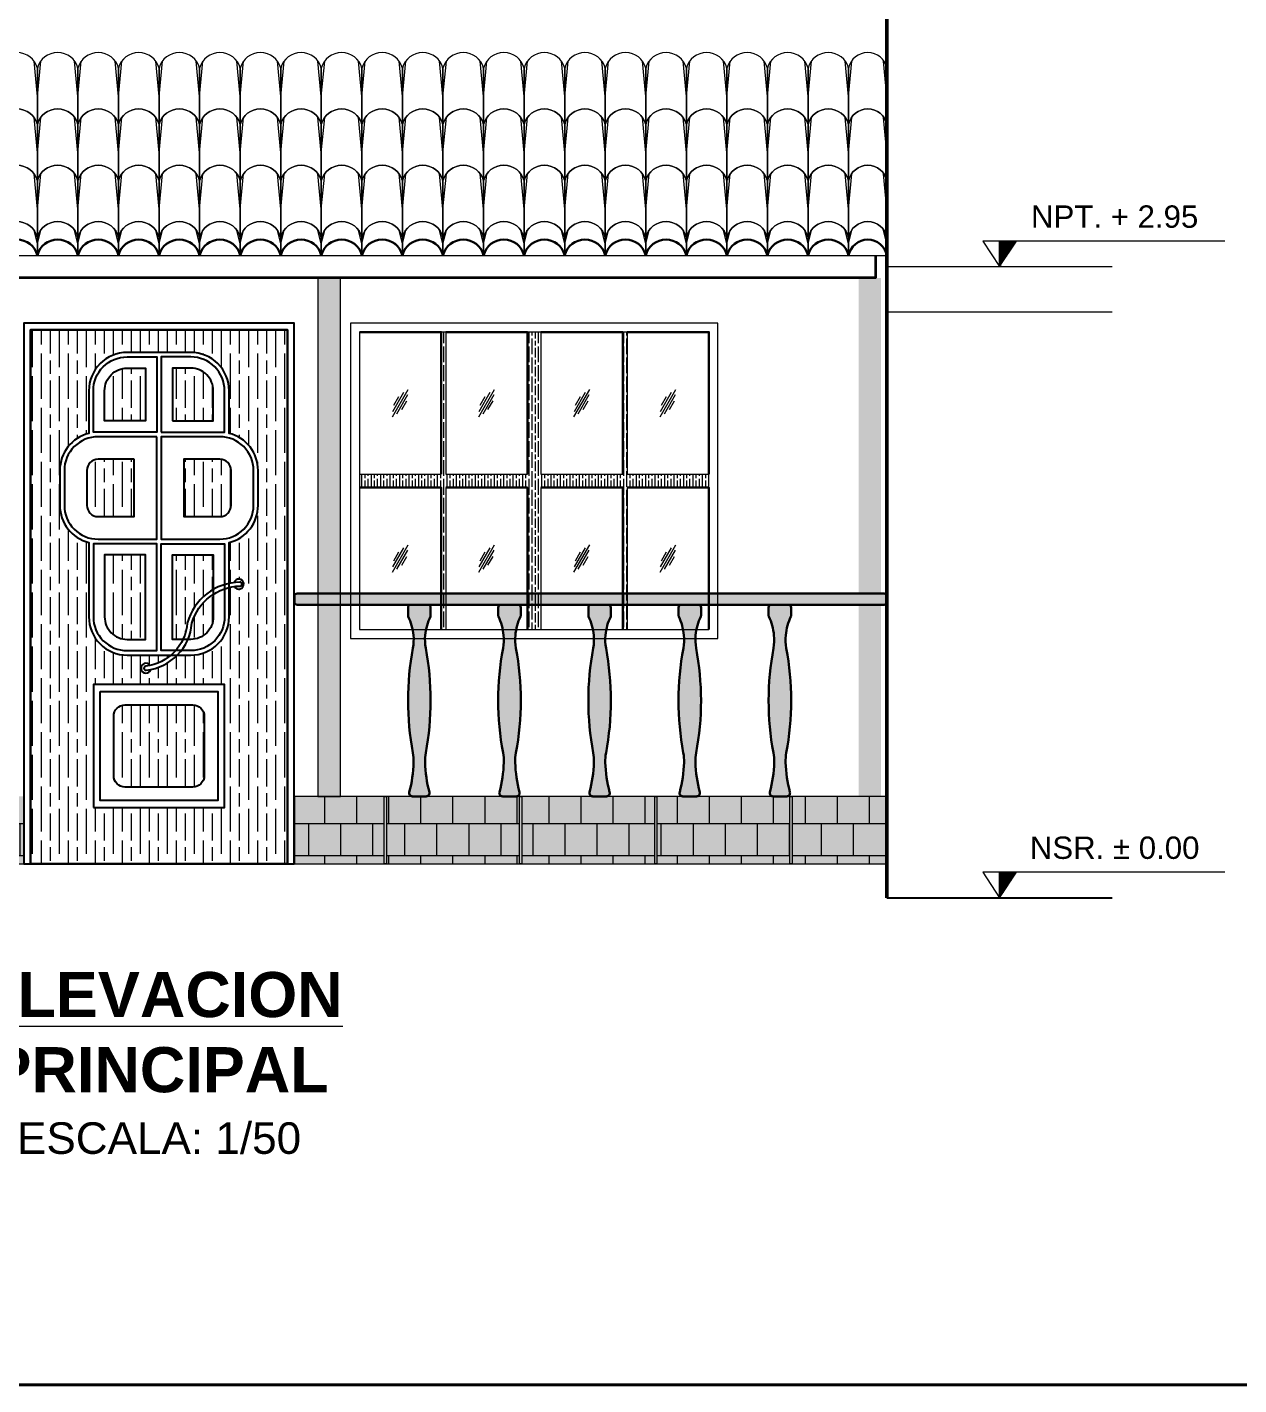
# Model space of a CAD drawing. Extents: x -23.8 to 23.6, y 264.2 to 287.5.
# Drawn here: x 7.98 to 13.35, y 264.17 to 270.2 of the extents above; entities that cross this region are included whole.
import ezdxf
from ezdxf.enums import TextEntityAlignment as Align

# ---------------------------------------------------------------- set-up
doc = ezdxf.new("R2010")
doc.units = 0
doc.header["$LTSCALE"] = 4
doc.linetypes.add('DASHED', pattern=[19.05, 12.7, -6.35])
doc.layers.get('0').update_dxf_attribs({"linetype": 'CONTINUOUS'})
for name, color, linetype, lineweight in [('HOJA', 8, 'CONTINUOUS', 40), ('MADERA', 43, 'CONTINUOUS', 13), ('MURO', 5, 'CONTINUOUS', 50), ('MURO BAJO.', 140, 'CONTINUOUS', 30), ('NIVELES', 31, 'CONTINUOUS', 5), ('OTROS', 253, 'CONTINUOUS', 5), ('SOMBREADO', 21, 'CONTINUOUS', 5), ('TEJA ANDINA', 12, 'CONTINUOUS', 18), ('TEXTOS', 254, 'CONTINUOUS', 0), ('VENTANA', 140, 'CONTINUOUS', 15), ('VEREDAS', 252, 'CONTINUOUS', 25)]:
    doc.layers.add(name, color=color, linetype=linetype, lineweight=lineweight)
doc.layers.add('PUERTAS', color=34, linetype='CONTINUOUS')
doc.layers.add('TEXTO', color=7, linetype='CONTINUOUS')
doc.styles.add('ARIAL 1en25', font='arial.ttf', dxfattribs={"height": 0.0625})
doc.styles.get("Standard").update_dxf_attribs({"font": 'arial.ttf'})
pattern_1 = [(90, (10.08028, 9.10945), (0.12, 0), [0.2, -0.04]), (90, (10.12028, 9.06945), (0.12, 0), [0.12, -0.03, 0.06, -0.03]), (90, (10.16028, 9.00945), (0.12, 0), [0.2, -0.04])]

# ---------------------------------------------------------------- blocks, each defined once
blk = doc.blocks.new('*U30')
at = {"layer": 'SOMBREADO'}
h = blk.add_hatch(color=51, dxfattribs=at)
h.dxf.hatch_style = 1
h.paths.add_polyline_path([(-0.005, 0.15), (0.005, 0.15), (0.005, -0.15), (-0.005, -0.15)])
at = {"layer": 'SOMBREADO', "color": 51}
blk.add_lwpolyline([(-0.005, 0.15), (0.005, 0.15), (0.005, -0.15), (-0.005, -0.15)], close=True, dxfattribs=at)
blk = doc.blocks.new('*U31')
at = {"layer": 'OTROS', "color": 0, "linetype": 'ByBlock', "lineweight": -2, "transparency": 16777216}
for p in [(0, 0), (0.6, 0), (1.2, 0), (1.8, 0)]:
    blk.add_blockref('*U30', p, dxfattribs=at)
blk = doc.blocks.new('NC')
at = {"layer": 'NIVELES', "ltscale": 0.5}
h = blk.add_hatch(dxfattribs=at)
h.set_pattern_fill('ANSI31', color=256, scale=0.001, style=0)
h.set_pattern_definition([(45, (-1491.113117, -560.334688), (-0.00224506403, 0.00224506403), [])])
h.paths.add_polyline_path([(0, 0), (0.0751, 0.1144), (0, 0.1144)])
blk.add_line((1.009, 0.1144), (-0.0751, 0.1144), dxfattribs=at)
at = {"layer": 'NIVELES'}
blk.add_line((0, 0), (0, 0.1144), dxfattribs=at)
at = {"layer": 'NIVELES', "ltscale": 0.5}
blk.add_lwpolyline([(-0.0751, 0.1144), (0, 0), (0.0751, 0.1144)], dxfattribs=at)
blk = doc.blocks.new('*U64')
at = {"xscale": -0.9910590026452635, "yscale": 0.9910590026452635, "zscale": 0.9910590026452635}
blk.add_blockref('NC', (0, 0.001), dxfattribs=at)
at = {"layer": 'TEXTO', "color": 4}
blk.add_attdef('NPT.+0.15', text='', height=0.0991, dxfattribs=at).set_placement((-0.5118, 0.2231), align=Align.MIDDLE_CENTER)

msp = doc.modelspace()

# ---------------------------------------------------------------- hatches: boundary and pattern name
h = msp.add_hatch(color=256)
h.dxf.hatch_style = 1
h.set_gradient(color1=(79, 49, 39), color2=(255, 191, 127), tint=1, name='INVCYLINDER')
h.paths.add_polyline_path([(9.3677, 269.0852), (9.2677, 269.0852), (9.2677, 266.7852), (9.3677, 266.7852)])
h = msp.add_hatch(color=256)
h.dxf.hatch_style = 1
h.set_gradient(color1=(79, 49, 39), color2=(255, 191, 127), tint=1, name='INVCYLINDER')
h.paths.add_polyline_path([(11.7668, 269.0852), (11.6668, 269.0852), (11.6668, 266.7852), (11.7668, 266.7852)])
h = msp.add_hatch(color=256)
h.dxf.hatch_style = 1
h.set_gradient(color1=(79, 49, 39), color2=(255, 191, 127), rotation=90, tint=1, name='CYLINDER')
edge = h.paths.add_edge_path()
edge.add_line((11.7807, 267.6852), (9.1752, 267.6852))
edge.add_arc((9.1752, 267.6732), 0.012, 90, 180)
edge.add_line((9.1632, 267.6732), (9.1632, 267.6472))
edge.add_arc((9.1752, 267.6472), 0.012, 180, 270)
edge.add_line((9.1752, 267.6352), (11.7807, 267.6352))
edge.add_arc((11.7807, 267.6472), 0.012, 270, 360)
edge.add_line((11.7927, 267.6472), (11.7927, 267.6732))
edge.add_arc((11.7807, 267.6732), 0.012, 0, 90)
at = {"layer": 'SOMBREADO'}
h = msp.add_hatch(dxfattribs=at)
h.set_pattern_fill('GOST_WOOD', color=256, scale=0.02)
h.set_pattern_definition(pattern_1)
h.paths.add_polyline_path([(9.1323, 268.8552), (7.9923, 268.8552), (7.9923, 266.4852), (9.1323, 266.4852)])
h.paths.add_polyline_path([(8.8535, 267.2811), (8.8535, 266.7363), (8.271, 266.7363), (8.271, 267.2811)], flags=16)
h.paths.add_polyline_path([(8.8234, 267.251), (8.8234, 266.7664), (8.3011, 266.7664), (8.3011, 267.251)], flags=0)
h.paths.add_polyline_path([(8.7035, 267.4117), (8.6437, 267.4117, -0.150428), (8.5261, 267.3481, -4.611076), (8.5232, 267.3663, 0.124307), (8.6152, 267.4117), (8.421, 267.4117, -0.414214), (8.251, 267.5817), (8.251, 267.9114, -0.344155), (8.1223, 268.0763), (8.1223, 268.2307, -0.344155), (8.251, 268.3957), (8.251, 268.5847, -0.414214), (8.421, 268.7547), (8.7035, 268.7547, -0.414214), (8.8735, 268.5847), (8.8735, 268.3957, -0.344155), (9.0023, 268.2307), (9.0023, 268.0763, -0.344155), (8.8735, 267.9114), (8.8735, 267.73, -0.022654), (8.8954, 267.7336, -4.878408), (8.897, 267.7162, 0.026232), (8.8735, 267.7118), (8.8735, 267.5817, -0.414214)], flags=16)
h.paths.add_polyline_path([(8.7035, 267.4317), (8.5723, 267.4317), (8.5723, 267.9062), (8.8535, 267.9062), (8.8535, 267.5817, -0.414214)], flags=0)
h.paths.add_polyline_path([(8.7631, 267.1407), (8.7631, 266.8767, -0.414214), (8.7131, 266.8267), (8.4114, 266.8267, -0.414214), (8.3614, 266.8767), (8.3614, 267.1407, -0.414214), (8.4114, 267.1907), (8.7131, 267.1907, -0.414214)], flags=0)
h.paths.add_polyline_path([(8.5522, 267.4317), (8.421, 267.4317, -0.414214), (8.271, 267.5817), (8.271, 267.9062), (8.5522, 267.9062)], flags=0)
h.paths.add_polyline_path([(8.8323, 267.9263), (8.5723, 267.9263), (8.5723, 268.3807), (8.8323, 268.3807, -0.414214), (8.9823, 268.2307), (8.9823, 268.0763, -0.414214)], flags=0)
h.paths.add_polyline_path([(8.5522, 267.9263), (8.2923, 267.9263, -0.414214), (8.1423, 268.0763), (8.1423, 268.2307, -0.414214), (8.2923, 268.3807), (8.5522, 268.3807)], flags=0)
h.paths.add_polyline_path([(8.8535, 268.4008), (8.5723, 268.4008), (8.5723, 268.7347), (8.7035, 268.7347, -0.414214), (8.8535, 268.5847)], flags=0)
h.paths.add_polyline_path([(8.5522, 268.4008), (8.271, 268.4008), (8.271, 268.5847, -0.414214), (8.421, 268.7347), (8.5522, 268.7347)], flags=0)
h.paths.add_polyline_path([(8.3614, 266.8767, 0.414214), (8.4114, 266.8267), (8.7131, 266.8267, 0.414214), (8.7631, 266.8767), (8.7631, 267.1407, 0.414214), (8.7131, 267.1907), (8.4114, 267.1907, 0.414214), (8.3614, 267.1407)], flags=0)
h = msp.add_hatch(dxfattribs=at)
h.set_pattern_fill('GOST_WOOD', color=256, scale=0.007)
h.set_pattern_definition([(90, (13.410758, 0.534404), (0.042, 0), [0.07, -0.014]), (90, (13.424758, 0.520404), (0.042, 0), [0.042, -0.0105, 0.021, -0.0105]), (90, (13.438758, 0.499404), (0.042, 0), [0.07, -0.014])])
h.paths.add_polyline_path([(10.2575, 268.2152), (10.2575, 268.8452), (10.1975, 268.8452), (10.1975, 268.2152), (9.8349, 268.2152), (9.8349, 268.8452), (9.8149, 268.8452), (9.8149, 268.2152), (9.4523, 268.2152), (9.4523, 268.1552), (9.8149, 268.1552), (9.8149, 267.5252), (9.8349, 267.5252), (9.8349, 268.1552), (10.1975, 268.1552), (10.1975, 267.5252), (10.2575, 267.5252), (10.2575, 268.1552), (10.6201, 268.1552), (10.6201, 267.5252), (10.6401, 267.5252), (10.6401, 268.1552), (11.0027, 268.1552), (11.0027, 268.2152), (10.6401, 268.2152), (10.6401, 268.8452), (10.6201, 268.8452), (10.6201, 268.2152)])
h = msp.add_hatch(dxfattribs=at)
h.set_pattern_fill('GOST_WOOD', color=256, scale=0.02)
h.set_pattern_definition(pattern_1)
h.paths.add_polyline_path([(8.5022, 268.6847), (8.421, 268.6847, 0.414214), (8.321, 268.5847), (8.321, 268.4508), (8.5022, 268.4508)])
h.paths.add_polyline_path([(8.6223, 268.4508), (8.8035, 268.4508), (8.8035, 268.5847, 0.414214), (8.7035, 268.6847), (8.6223, 268.6847)])
h.paths.add_polyline_path([(8.6723, 268.2807), (8.6723, 268.0263), (8.8323, 268.0263, 0.414214), (8.8823, 268.0763), (8.8823, 268.2307, 0.414214), (8.8323, 268.2807)])
h.paths.add_polyline_path([(8.2923, 268.2807, 0.414214), (8.2423, 268.2307), (8.2423, 268.0763, 0.414214), (8.2923, 268.0263), (8.4522, 268.0263), (8.4522, 268.2807)])
h.paths.add_polyline_path([(8.5022, 267.8562), (8.321, 267.8562), (8.321, 267.5817, 0.414214), (8.421, 267.4817), (8.5022, 267.4817)])
h.paths.add_polyline_path([(8.6223, 267.4817), (8.6687, 267.4817, 0.090153), (8.688, 267.5541, -0.199915), (8.8035, 267.7033), (8.8035, 267.8562), (8.6223, 267.8562)])
h.paths.add_polyline_path([(8.7081, 267.5538, -0.082155), (8.6905, 267.4817), (8.7035, 267.4817, 0.414214), (8.8035, 267.5817), (8.8035, 267.6817, 0.180166)], flags=17)
h = msp.add_hatch(color=256, dxfattribs=at)
h.dxf.hatch_style = 1
h.set_gradient(color1=(79, 49, 39), color2=(255, 191, 127), tint=1, name='INVCYLINDER')
h.paths.add_polyline_path([(9.6892, 266.9785, -0.054139), (9.6925, 266.9355, -0.057343), (9.6731, 266.8041, 0.492863), (9.6876, 266.7852), (9.7479, 266.7852, 0.492863), (9.7623, 266.8041, -0.057343), (9.743, 266.9355, -0.054139), (9.7463, 266.9785, 0.092691), (9.7462, 267.4426, -0.072393), (9.7438, 267.5002, -0.083171), (9.7668, 267.5833, 0.109398), (9.7677, 267.5875), (9.7677, 267.6232, 0.414214), (9.7557, 267.6352), (9.6797, 267.6352, 0.414214), (9.6677, 267.6232), (9.6677, 267.5875, 0.109398), (9.6687, 267.5833, -0.083171), (9.6916, 267.5002, -0.072393), (9.6893, 267.4426, 0.092691)])
h = msp.add_hatch(color=256, dxfattribs=at)
h.dxf.hatch_style = 1
h.set_gradient(color1=(79, 49, 39), color2=(255, 191, 127), tint=1, name='INVCYLINDER')
h.paths.add_polyline_path([(10.0892, 266.9785, -0.054139), (10.0925, 266.9355, -0.057343), (10.0731, 266.8041, 0.492863), (10.0876, 266.7852), (10.1479, 266.7852, 0.492863), (10.1623, 266.8041, -0.057343), (10.143, 266.9355, -0.054139), (10.1463, 266.9785, 0.092691), (10.1462, 267.4426, -0.072393), (10.1438, 267.5002, -0.083171), (10.1668, 267.5833, 0.109398), (10.1677, 267.5875), (10.1677, 267.6232, 0.414214), (10.1557, 267.6352), (10.0797, 267.6352, 0.414214), (10.0677, 267.6232), (10.0677, 267.5875, 0.109398), (10.0687, 267.5833, -0.083171), (10.0916, 267.5002, -0.072393), (10.0893, 267.4426, 0.092691)])
h = msp.add_hatch(color=256, dxfattribs=at)
h.dxf.hatch_style = 1
h.set_gradient(color1=(79, 49, 39), color2=(255, 191, 127), tint=1, name='INVCYLINDER')
h.paths.add_polyline_path([(10.4892, 266.9785, -0.054139), (10.4925, 266.9355, -0.057343), (10.4731, 266.8041, 0.492863), (10.4876, 266.7852), (10.5479, 266.7852, 0.492863), (10.5623, 266.8041, -0.057343), (10.543, 266.9355, -0.054139), (10.5463, 266.9785, 0.092691), (10.5462, 267.4426, -0.072393), (10.5438, 267.5002, -0.083171), (10.5668, 267.5833, 0.109398), (10.5677, 267.5875), (10.5677, 267.6232, 0.414214), (10.5557, 267.6352), (10.4797, 267.6352, 0.414214), (10.4677, 267.6232), (10.4677, 267.5875, 0.109398), (10.4687, 267.5833, -0.083171), (10.4916, 267.5002, -0.072393), (10.4893, 267.4426, 0.092691)])
h = msp.add_hatch(color=256, dxfattribs=at)
h.dxf.hatch_style = 1
h.set_gradient(color1=(79, 49, 39), color2=(255, 191, 127), tint=1, name='INVCYLINDER')
h.paths.add_polyline_path([(10.8892, 266.9785, -0.054139), (10.8925, 266.9355, -0.057343), (10.8731, 266.8041, 0.492863), (10.8876, 266.7852), (10.9479, 266.7852, 0.492863), (10.9623, 266.8041, -0.057343), (10.943, 266.9355, -0.054139), (10.9463, 266.9785, 0.092691), (10.9462, 267.4426, -0.072393), (10.9438, 267.5002, -0.083171), (10.9668, 267.5833, 0.109398), (10.9677, 267.5875), (10.9677, 267.6232, 0.414214), (10.9557, 267.6352), (10.8797, 267.6352, 0.414214), (10.8677, 267.6232), (10.8677, 267.5875, 0.109398), (10.8687, 267.5833, -0.083171), (10.8916, 267.5002, -0.072393), (10.8893, 267.4426, 0.092691)])
h = msp.add_hatch(color=256, dxfattribs=at)
h.dxf.hatch_style = 1
h.set_gradient(color1=(79, 49, 39), color2=(255, 191, 127), tint=1, name='INVCYLINDER')
h.paths.add_polyline_path([(11.2892, 266.9785, -0.054139), (11.2925, 266.9355, -0.057343), (11.2731, 266.8041, 0.492863), (11.2876, 266.7852), (11.3479, 266.7852, 0.492863), (11.3623, 266.8041, -0.057343), (11.343, 266.9355, -0.054139), (11.3463, 266.9785, 0.092691), (11.3462, 267.4426, -0.072393), (11.3438, 267.5002, -0.083171), (11.3668, 267.5833, 0.109398), (11.3677, 267.5875), (11.3677, 267.6232, 0.414214), (11.3557, 267.6352), (11.2797, 267.6352, 0.414214), (11.2677, 267.6232), (11.2677, 267.5875, 0.109398), (11.2687, 267.5833, -0.083171), (11.2916, 267.5002, -0.072393), (11.2893, 267.4426, 0.092691)])
h = msp.add_hatch(dxfattribs=at)
h.set_pattern_fill('GOST_WOOD', color=256, scale=0.02)
h.set_pattern_definition(pattern_1)
edge = h.paths.add_edge_path()
edge.add_line((8.4114, 267.1907), (8.7131, 267.1907))
edge.add_arc((8.7131, 267.1407), 0.05, 0, 90, ccw=False)
edge.add_line((8.7631, 267.1407), (8.7631, 266.8767))
edge.add_arc((8.7131, 266.8767), 0.05, -90, 0, ccw=False)
edge.add_line((8.7131, 266.8267), (8.4114, 266.8267))
edge.add_arc((8.4114, 266.8767), 0.05, 180, 270, ccw=False)
edge.add_line((8.3614, 266.8767), (8.3614, 267.1407))
edge.add_arc((8.4114, 267.1407), 0.05, 90, 180, ccw=False)
h = msp.add_hatch(dxfattribs=at)
h.set_pattern_fill('AR-B88', color=31, scale=0.0007)
h.set_pattern_definition([(0, (10.08028, 0.5344), (0, 0.14224), []), (90, (10.08028, 0.534404), (-0.07112, 0.14224), [0.14224, -0.14224])])
h.paths.add_polyline_path([(5.7327, 266.7852), (5.3327, 266.7852), (5.3327, 266.4852), (5.7327, 266.4852)])
h.paths.add_polyline_path([(6.3327, 266.7852), (5.7427, 266.7852), (5.7427, 266.4852), (6.3327, 266.4852)])
h.paths.add_polyline_path([(6.9327, 266.7852), (6.3427, 266.7852), (6.3427, 266.4852), (6.9327, 266.4852)])
h.paths.add_polyline_path([(7.5327, 266.7852), (6.9427, 266.7852), (6.9427, 266.4852), (7.5327, 266.4852)])
h.paths.add_polyline_path([(7.9623, 266.7852), (7.5427, 266.7852), (7.5427, 266.4852), (7.9623, 266.4852)])
h.paths.add_polyline_path([(9.5623, 266.7852), (9.1623, 266.7852), (9.1623, 266.4852), (9.5623, 266.4852)])
h.paths.add_polyline_path([(10.1623, 266.7852), (9.5723, 266.7852), (9.5723, 266.4852), (10.1623, 266.4852)])
h.paths.add_polyline_path([(10.7623, 266.7852), (10.1723, 266.7852), (10.1723, 266.4852), (10.7623, 266.4852)])
h.paths.add_polyline_path([(11.3623, 266.7852), (10.7723, 266.7852), (10.7723, 266.4852), (11.3623, 266.4852)])
h.paths.add_polyline_path([(11.7927, 266.7852), (11.3723, 266.7852), (11.3723, 266.4852), (11.7927, 266.4852)])
h = msp.add_hatch(dxfattribs=at)
h.set_pattern_fill('DOTS', color=30, scale=0.03, angle=90)
h.set_pattern_definition([(90, (10.08028, 0.534404), (-0.047625, 0.0238125), [0, -0.047625])])
h.paths.add_polyline_path([(7.9623, 266.4852), (5.3327, 266.4852), (5.3327, 266.7852), (7.9623, 266.7852)])
h.paths.add_polyline_path([(9.1623, 266.4852), (11.7927, 266.4852), (11.7927, 266.7852), (9.1623, 266.7852)])

# ---------------------------------------------------------------- linework, layer by layer
at = {"layer": 'HOJA'}
msp.add_lwpolyline([(-23.822, 287.4842), (23.5535, 287.4842), (23.5535, 264.1745), (-23.822, 264.1745)], close=True, dxfattribs=at)
at = {"layer": 'MADERA'}
msp.add_lwpolyline([(5.3327, 269.1852), (11.7927, 269.1852)], dxfattribs=at)
at = {"layer": 'MADERA', "lineweight": 35}
msp.add_lwpolyline([(11.7427, 269.1852), (11.7427, 269.0852), (5.3827, 269.0852), (5.3827, 269.1852)], dxfattribs=at)
at = {"layer": 'MADERA'}
for points in [[(9.3677, 269.0852), (9.2677, 269.0852), (9.2677, 266.7852), (9.3677, 266.7852)], [(11.0027, 268.8452), (9.4523, 268.8452), (9.4523, 267.5252), (11.0027, 267.5252)], [(11.0027, 268.8452), (9.4523, 268.8452), (9.4523, 267.5252), (11.0027, 267.5252)], [(9.8149, 268.8452), (9.4523, 268.8452), (9.4523, 268.2152), (9.8149, 268.2152)], [(10.1975, 268.8452), (9.8349, 268.8452), (9.8349, 268.2152), (10.1975, 268.2152)], [(10.6201, 268.8452), (10.2575, 268.8452), (10.2575, 268.2152), (10.6201, 268.2152)], [(11.0027, 268.8452), (10.6401, 268.8452), (10.6401, 268.2152), (11.0027, 268.2152)], [(9.8149, 268.1552), (9.4523, 268.1552), (9.4523, 267.5252), (9.8149, 267.5252)], [(10.1975, 268.1552), (9.8349, 268.1552), (9.8349, 267.5252), (10.1975, 267.5252)], [(10.6201, 268.1552), (10.2575, 268.1552), (10.2575, 267.5252), (10.6201, 267.5252)], [(11.0027, 268.1552), (10.6401, 268.1552), (10.6401, 267.5252), (11.0027, 267.5252)]]:
    msp.add_lwpolyline(points, close=True, dxfattribs=at)
at = {"layer": 'MADERA', "lineweight": 30}
for points in [[(9.4523, 268.8452), (9.8149, 268.8452), (9.8149, 268.2152)], [(9.8349, 268.8452), (10.1975, 268.8452), (10.1975, 268.2152)], [(10.2575, 268.8452), (10.6201, 268.8452), (10.6201, 268.2152)], [(10.6401, 268.8452), (11.0027, 268.8452), (11.0027, 268.2152)], [(9.4523, 268.1552), (9.8149, 268.1552), (9.8149, 267.5252)], [(9.8349, 268.1552), (10.1975, 268.1552), (10.1975, 267.5252)], [(10.2575, 268.1552), (10.6201, 268.1552), (10.6201, 267.5252)], [(10.6401, 268.1552), (11.0027, 268.1552), (11.0027, 267.5252)]]:
    msp.add_lwpolyline(points, dxfattribs=at)
for points in [[(11.7807, 267.6852), (9.1752, 267.6852, 0.414214), (9.1632, 267.6732), (9.1632, 267.6472, 0.414214), (9.1752, 267.6352), (11.7807, 267.6352, 0.414214), (11.7927, 267.6472), (11.7927, 267.6732, 0.414214)], [(9.7463, 266.9785, 0.092691), (9.7462, 267.4426, -0.072393), (9.7438, 267.5002, -0.083171), (9.7668, 267.5833, 0.109398), (9.7677, 267.5875), (9.7677, 267.6232, 0.414214), (9.7557, 267.6352), (9.6797, 267.6352, 0.414214), (9.6677, 267.6232), (9.6677, 267.5875, 0.109398), (9.6687, 267.5833, -0.083171), (9.6916, 267.5002, -0.072393), (9.6893, 267.4426, 0.092691), (9.6892, 266.9785, -0.054139), (9.6925, 266.9355, -0.057343), (9.6731, 266.8041, 0.492863), (9.6876, 266.7852), (9.7479, 266.7852, 0.492863), (9.7623, 266.8041, -0.057343), (9.743, 266.9355, -0.054139)], [(10.1463, 266.9785, 0.092691), (10.1462, 267.4426, -0.072393), (10.1438, 267.5002, -0.083171), (10.1668, 267.5833, 0.109398), (10.1677, 267.5875), (10.1677, 267.6232, 0.414214), (10.1557, 267.6352), (10.0797, 267.6352, 0.414214), (10.0677, 267.6232), (10.0677, 267.5875, 0.109398), (10.0687, 267.5833, -0.083171), (10.0916, 267.5002, -0.072393), (10.0893, 267.4426, 0.092691), (10.0892, 266.9785, -0.054139), (10.0925, 266.9355, -0.057343), (10.0731, 266.8041, 0.492863), (10.0876, 266.7852), (10.1479, 266.7852, 0.492863), (10.1623, 266.8041, -0.057343), (10.143, 266.9355, -0.054139)], [(10.5463, 266.9785, 0.092691), (10.5462, 267.4426, -0.072393), (10.5438, 267.5002, -0.083171), (10.5668, 267.5833, 0.109398), (10.5677, 267.5875), (10.5677, 267.6232, 0.414214), (10.5557, 267.6352), (10.4797, 267.6352, 0.414214), (10.4677, 267.6232), (10.4677, 267.5875, 0.109398), (10.4687, 267.5833, -0.083171), (10.4916, 267.5002, -0.072393), (10.4893, 267.4426, 0.092691), (10.4892, 266.9785, -0.054139), (10.4925, 266.9355, -0.057343), (10.4731, 266.8041, 0.492863), (10.4876, 266.7852), (10.5479, 266.7852, 0.492863), (10.5623, 266.8041, -0.057343), (10.543, 266.9355, -0.054139)], [(10.9463, 266.9785, 0.092691), (10.9462, 267.4426, -0.072393), (10.9438, 267.5002, -0.083171), (10.9668, 267.5833, 0.109398), (10.9677, 267.5875), (10.9677, 267.6232, 0.414214), (10.9557, 267.6352), (10.8797, 267.6352, 0.414214), (10.8677, 267.6232), (10.8677, 267.5875, 0.109398), (10.8687, 267.5833, -0.083171), (10.8916, 267.5002, -0.072393), (10.8893, 267.4426, 0.092691), (10.8892, 266.9785, -0.054139), (10.8925, 266.9355, -0.057343), (10.8731, 266.8041, 0.492863), (10.8876, 266.7852), (10.9479, 266.7852, 0.492863), (10.9623, 266.8041, -0.057343), (10.943, 266.9355, -0.054139)], [(11.3463, 266.9785, 0.092691), (11.3462, 267.4426, -0.072393), (11.3438, 267.5002, -0.083171), (11.3668, 267.5833, 0.109398), (11.3677, 267.5875), (11.3677, 267.6232, 0.414214), (11.3557, 267.6352), (11.2797, 267.6352, 0.414214), (11.2677, 267.6232), (11.2677, 267.5875, 0.109398), (11.2687, 267.5833, -0.083171), (11.2916, 267.5002, -0.072393), (11.2893, 267.4426, 0.092691), (11.2892, 266.9785, -0.054139), (11.2925, 266.9355, -0.057343), (11.2731, 266.8041, 0.492863), (11.2876, 266.7852), (11.3479, 266.7852, 0.492863), (11.3623, 266.8041, -0.057343), (11.343, 266.9355, -0.054139)]]:
    msp.add_lwpolyline(points, format="xyb", close=True, dxfattribs=at)
at = {"layer": 'MURO'}
msp.add_line((11.7927, 266.3352), (11.7927, 271.9593), dxfattribs=at)
at = {"layer": 'MURO BAJO.', "color": 253, "lineweight": 20}
msp.add_line((5.3327, 266.4852), (11.7927, 266.4852), dxfattribs=at)
at = {"layer": 'NIVELES', "linetype": 'DASHED', "ltscale": 0.1}
for p, q in [((11.7927, 269.1352), (12.7927, 269.1352)), ((11.7927, 268.9352), (12.7927, 268.9352))]:
    msp.add_line(p, q, dxfattribs=at)
at = {"layer": 'OTROS', "lineweight": 30}
msp.add_line((9.1623, 266.7852), (9.1623, 266.4852), dxfattribs=at)
at = {"layer": 'OTROS', "color": 253, "lineweight": 20}
msp.add_lwpolyline([(9.1623, 266.4852), (11.7927, 266.4852), (11.7927, 266.7852), (9.1623, 266.7852)], close=True, dxfattribs=at)
at = {"layer": 'PUERTAS'}
for points in [[(7.9623, 266.4852), (9.1623, 266.4852), (9.1623, 268.8852), (7.9623, 268.8852)], [(7.9923, 266.4852), (9.1323, 266.4852), (9.1323, 268.8552), (7.9923, 268.8552)], [(7.9923, 266.4852), (9.1323, 266.4852), (9.1323, 268.8552), (7.9923, 268.8552)], [(7.9923, 268.8552), (9.1323, 268.8552), (9.1323, 266.4852), (7.9923, 266.4852)], [(8.271, 266.7363), (8.8535, 266.7363), (8.8535, 267.2811), (8.271, 267.2811)], [(8.3011, 267.251), (8.8234, 267.251), (8.8234, 266.7664), (8.3011, 266.7664)]]:
    msp.add_lwpolyline(points, close=True, dxfattribs=at)
msp.add_lwpolyline([(8.7035, 267.4117, 0.414214), (8.8735, 267.5817), (8.8735, 267.9114, 0.344155), (9.0023, 268.0763), (9.0023, 268.2307, 0.344155), (8.8735, 268.3957), (8.8735, 268.5847, 0.414214), (8.7035, 268.7547), (8.421, 268.7547, 0.414214), (8.251, 268.5847), (8.251, 268.3957, 0.344155), (8.1223, 268.2307), (8.1223, 268.0763, 0.344155), (8.251, 267.9114), (8.251, 267.5817, 0.414214), (8.421, 267.4117), (8.7035, 267.4117)], format="xyb", dxfattribs=at)
for points in [[(8.421, 268.7347), (8.5522, 268.7347), (8.5522, 268.4008), (8.271, 268.4008), (8.271, 268.5847, -0.414214)], [(8.5723, 268.4008), (8.8535, 268.4008), (8.8535, 268.5847, 0.414214), (8.7035, 268.7347), (8.5723, 268.7347)], [(8.421, 268.6847), (8.5022, 268.6847), (8.5022, 268.4508), (8.321, 268.4508), (8.321, 268.5847, -0.414214)], [(8.6223, 268.4508), (8.8035, 268.4508), (8.8035, 268.5847, 0.414214), (8.7035, 268.6847), (8.6223, 268.6847)], [(8.5522, 268.3807), (8.2923, 268.3807, 0.414214), (8.1423, 268.2307), (8.1423, 268.0763, 0.414214), (8.2923, 267.9263), (8.5522, 267.9263)], [(8.8323, 268.3807), (8.5723, 268.3807), (8.5723, 267.9263), (8.8323, 267.9263, 0.414214), (8.9823, 268.0763), (8.9823, 268.2307, 0.414214)], [(8.4522, 268.2807), (8.2923, 268.2807, 0.414214), (8.2423, 268.2307), (8.2423, 268.0763, 0.414214), (8.2923, 268.0263), (8.4522, 268.0263)], [(8.8323, 268.2807), (8.6723, 268.2807), (8.6723, 268.0263), (8.8323, 268.0263, 0.414214), (8.8823, 268.0763), (8.8823, 268.2307, 0.414214)], [(8.421, 267.4317), (8.5522, 267.4317), (8.5522, 267.9062), (8.271, 267.9062), (8.271, 267.5817, 0.414214)], [(8.421, 267.4817), (8.5022, 267.4817), (8.5022, 267.8562), (8.321, 267.8562), (8.321, 267.5817, 0.414214)], [(8.7035, 267.4317), (8.5723, 267.4317), (8.5723, 267.9062), (8.8535, 267.9062), (8.8535, 267.5817, -0.414214)], [(8.7035, 267.4817), (8.6223, 267.4817), (8.6223, 267.8562), (8.8035, 267.8562), (8.8035, 267.5817, -0.414214)], [(8.9216, 267.7354, 0.335161), (8.688, 267.5541, -0.357317), (8.5036, 267.363, 1), (8.5058, 267.345, 0.361807), (8.7081, 267.5538, -0.326537), (8.922, 267.7182, 1)], [(8.4114, 267.1907), (8.7131, 267.1907, -0.414214), (8.7631, 267.1407), (8.7631, 266.8767, -0.414214), (8.7131, 266.8267), (8.4114, 266.8267, -0.414214), (8.3614, 266.8767), (8.3614, 267.1407, -0.414214)]]:
    msp.add_lwpolyline(points, format="xyb", close=True, dxfattribs=at)
for centre, start, end in [((8.9165, 267.7268), 208.55689, 162.2197), ((8.5047, 267.354), 33.53892, 344.59411)]:
    msp.add_arc(centre, 0.0222, start, end, dxfattribs=at)
at = {"layer": 'TEJA ANDINA'}
for p, q in [((8.0227, 269.8902), (8.0079, 270.0469)), ((8.0227, 269.8902), (8.0376, 270.0469)), ((8.2027, 269.8902), (8.1879, 270.0469)), ((8.2027, 269.8902), (8.2176, 270.0469)), ((8.3827, 269.8902), (8.3679, 270.0469)), ((8.3827, 269.8902), (8.3976, 270.0469)), ((8.5627, 269.8902), (8.5479, 270.0469)), ((8.5627, 269.8902), (8.5776, 270.0469)), ((8.7427, 269.8902), (8.7279, 270.0469)), ((8.7427, 269.8902), (8.7576, 270.0469)), ((8.9227, 269.8902), (8.9079, 270.0469)), ((8.9227, 269.8902), (8.9376, 270.0469)), ((9.1027, 269.8902), (9.0879, 270.0469)), ((9.1027, 269.8902), (9.1176, 270.0469)), ((9.2827, 269.8902), (9.2679, 270.0469)), ((9.2827, 269.8902), (9.2976, 270.0469)), ((9.4627, 269.8902), (9.4479, 270.0469)), ((9.4627, 269.8902), (9.4776, 270.0469)), ((9.6427, 269.8902), (9.6279, 270.0469)), ((9.6427, 269.8902), (9.6576, 270.0469)), ((9.8227, 269.8902), (9.8079, 270.0469)), ((9.8227, 269.8902), (9.8376, 270.0469)), ((10.0027, 269.8902), (9.9879, 270.0469)), ((10.0027, 269.8902), (10.0176, 270.0469)), ((10.1827, 269.8902), (10.1679, 270.0469)), ((10.1827, 269.8902), (10.1976, 270.0469)), ((10.3627, 269.8902), (10.3479, 270.0469)), ((10.3627, 269.8902), (10.3776, 270.0469)), ((10.5427, 269.8902), (10.5279, 270.0469)), ((10.5427, 269.8902), (10.5576, 270.0469)), ((10.7227, 269.8902), (10.7079, 270.0469)), ((10.7227, 269.8902), (10.7376, 270.0469)), ((10.9027, 269.8902), (10.8879, 270.0469)), ((10.9027, 269.8902), (10.9176, 270.0469)), ((11.0827, 269.8902), (11.0679, 270.0469)), ((11.0827, 269.8902), (11.0976, 270.0469)), ((11.2627, 269.8902), (11.2479, 270.0469)), ((11.2627, 269.8902), (11.2776, 270.0469)), ((11.4427, 269.8902), (11.4279, 270.0469)), ((11.4427, 269.8902), (11.4576, 270.0469)), ((11.6227, 269.8902), (11.6079, 270.0469)), ((11.6227, 269.8902), (11.6376, 270.0469)), ((11.7927, 269.8902), (11.7779, 270.0469)), ((8.0227, 269.6402), (8.0079, 269.7969)), ((8.0227, 269.6402), (8.0376, 269.7969)), ((8.2027, 269.6402), (8.1879, 269.7969)), ((8.2027, 269.6402), (8.2176, 269.7969)), ((8.3827, 269.6402), (8.3679, 269.7969)), ((8.3827, 269.6402), (8.3976, 269.7969)), ((8.5627, 269.6402), (8.5479, 269.7969)), ((8.5627, 269.6402), (8.5776, 269.7969)), ((8.7427, 269.6402), (8.7279, 269.7969)), ((8.7427, 269.6402), (8.7576, 269.7969)), ((8.9227, 269.6402), (8.9079, 269.7969)), ((8.9227, 269.6402), (8.9376, 269.7969)), ((9.1027, 269.6402), (9.0879, 269.7969)), ((9.1027, 269.6402), (9.1176, 269.7969)), ((9.2827, 269.6402), (9.2679, 269.7969)), ((9.2827, 269.6402), (9.2976, 269.7969)), ((9.4627, 269.6402), (9.4479, 269.7969)), ((9.4627, 269.6402), (9.4776, 269.7969)), ((9.6427, 269.6402), (9.6279, 269.7969)), ((9.6427, 269.6402), (9.6576, 269.7969)), ((9.8227, 269.6402), (9.8079, 269.7969)), ((9.8227, 269.6402), (9.8376, 269.7969)), ((10.0027, 269.6402), (9.9879, 269.7969)), ((10.0027, 269.6402), (10.0176, 269.7969)), ((10.1827, 269.6402), (10.1679, 269.7969)), ((10.1827, 269.6402), (10.1976, 269.7969)), ((10.3627, 269.6402), (10.3479, 269.7969)), ((10.3627, 269.6402), (10.3776, 269.7969)), ((10.5427, 269.6402), (10.5279, 269.7969)), ((10.5427, 269.6402), (10.5576, 269.7969)), ((10.7227, 269.6402), (10.7079, 269.7969)), ((10.7227, 269.6402), (10.7376, 269.7969)), ((10.9027, 269.6402), (10.8879, 269.7969)), ((10.9027, 269.6402), (10.9176, 269.7969)), ((11.0827, 269.6402), (11.0679, 269.7969)), ((11.0827, 269.6402), (11.0976, 269.7969)), ((11.2627, 269.6402), (11.2479, 269.7969)), ((11.2627, 269.6402), (11.2776, 269.7969)), ((11.4427, 269.6402), (11.4279, 269.7969)), ((11.4427, 269.6402), (11.4576, 269.7969)), ((11.6227, 269.6402), (11.6079, 269.7969)), ((11.6227, 269.6402), (11.6376, 269.7969)), ((11.7927, 269.6402), (11.7779, 269.7969)), ((8.0227, 269.3902), (8.0079, 269.5469)), ((8.0227, 269.3902), (8.0376, 269.5469)), ((8.2027, 269.3902), (8.1879, 269.5469)), ((8.2027, 269.3902), (8.2176, 269.5469)), ((8.3827, 269.3902), (8.3679, 269.5469)), ((8.3827, 269.3902), (8.3976, 269.5469)), ((8.5627, 269.3902), (8.5479, 269.5469)), ((8.5627, 269.3902), (8.5776, 269.5469)), ((8.7427, 269.3902), (8.7279, 269.5469)), ((8.7427, 269.3902), (8.7576, 269.5469)), ((8.9227, 269.3902), (8.9079, 269.5469)), ((8.9227, 269.3902), (8.9376, 269.5469)), ((9.1027, 269.3902), (9.0879, 269.5469)), ((9.1027, 269.3902), (9.1176, 269.5469)), ((9.2827, 269.3902), (9.2679, 269.5469)), ((9.2827, 269.3902), (9.2976, 269.5469)), ((9.4627, 269.3902), (9.4479, 269.5469)), ((9.4627, 269.3902), (9.4776, 269.5469)), ((9.6427, 269.3902), (9.6279, 269.5469)), ((9.6427, 269.3902), (9.6576, 269.5469)), ((9.8227, 269.3902), (9.8079, 269.5469)), ((9.8227, 269.3902), (9.8376, 269.5469)), ((10.0027, 269.3902), (9.9879, 269.5469)), ((10.0027, 269.3902), (10.0176, 269.5469)), ((10.1827, 269.3902), (10.1679, 269.5469)), ((10.1827, 269.3902), (10.1976, 269.5469)), ((10.3627, 269.3902), (10.3479, 269.5469)), ((10.3627, 269.3902), (10.3776, 269.5469)), ((10.5427, 269.3902), (10.5279, 269.5469)), ((10.5427, 269.3902), (10.5576, 269.5469)), ((10.7227, 269.3902), (10.7079, 269.5469)), ((10.7227, 269.3902), (10.7376, 269.5469)), ((10.9027, 269.3902), (10.8879, 269.5469)), ((10.9027, 269.3902), (10.9176, 269.5469)), ((11.0827, 269.3902), (11.0679, 269.5469)), ((11.0827, 269.3902), (11.0976, 269.5469)), ((11.2627, 269.3902), (11.2479, 269.5469)), ((11.2627, 269.3902), (11.2776, 269.5469)), ((11.4427, 269.3902), (11.4279, 269.5469)), ((11.4427, 269.3902), (11.4576, 269.5469)), ((11.6227, 269.3902), (11.6079, 269.5469)), ((11.6227, 269.3902), (11.6376, 269.5469)), ((11.7927, 269.3902), (11.7779, 269.5469)), ((8.0227, 269.236), (8.0079, 269.2969)), ((8.0227, 269.236), (8.0376, 269.2969)), ((8.2027, 269.236), (8.1879, 269.2969)), ((8.2027, 269.236), (8.2176, 269.2969)), ((8.3827, 269.236), (8.3679, 269.2969)), ((8.3827, 269.236), (8.3976, 269.2969)), ((8.5627, 269.236), (8.5479, 269.2969)), ((8.5627, 269.236), (8.5776, 269.2969)), ((8.7427, 269.236), (8.7279, 269.2969)), ((8.7427, 269.236), (8.7576, 269.2969)), ((8.9227, 269.236), (8.9079, 269.2969)), ((8.9227, 269.236), (8.9376, 269.2969)), ((9.1027, 269.236), (9.0879, 269.2969)), ((9.1027, 269.236), (9.1176, 269.2969)), ((9.2827, 269.236), (9.2679, 269.2969)), ((9.2827, 269.236), (9.2976, 269.2969)), ((9.4627, 269.236), (9.4479, 269.2969)), ((9.4627, 269.236), (9.4776, 269.2969)), ((9.6427, 269.236), (9.6279, 269.2969)), ((9.6427, 269.236), (9.6576, 269.2969)), ((9.8227, 269.236), (9.8079, 269.2969)), ((9.8227, 269.236), (9.8376, 269.2969)), ((10.0027, 269.236), (9.9879, 269.2969)), ((10.0027, 269.236), (10.0176, 269.2969)), ((10.1827, 269.236), (10.1679, 269.2969)), ((10.1827, 269.236), (10.1976, 269.2969)), ((10.3627, 269.236), (10.3479, 269.2969)), ((10.3627, 269.236), (10.3776, 269.2969)), ((10.5427, 269.236), (10.5279, 269.2969)), ((10.5427, 269.236), (10.5576, 269.2969)), ((10.7227, 269.236), (10.7079, 269.2969)), ((10.7227, 269.236), (10.7376, 269.2969)), ((10.9027, 269.236), (10.8879, 269.2969)), ((10.9027, 269.236), (10.9176, 269.2969)), ((11.0827, 269.236), (11.0679, 269.2969)), ((11.0827, 269.236), (11.0976, 269.2969)), ((11.2627, 269.236), (11.2479, 269.2969)), ((11.2627, 269.236), (11.2776, 269.2969)), ((11.4427, 269.236), (11.4279, 269.2969)), ((11.4427, 269.236), (11.4576, 269.2969)), ((11.6227, 269.236), (11.6079, 269.2969)), ((11.6227, 269.236), (11.6376, 269.2969)), ((11.7927, 269.236), (11.7779, 269.2969))]:
    msp.add_line(p, q, dxfattribs=at)
for points in [[(8.0227, 270.0152, 0.777778), (7.8427, 270.0152), (7.8427, 269.7652, -0.777778), (8.0227, 269.7652)], [(8.2027, 270.0152, 0.777778), (8.0227, 270.0152), (8.0227, 269.7652, -0.777778), (8.2027, 269.7652)], [(8.3827, 270.0152, 0.777778), (8.2027, 270.0152), (8.2027, 269.7652, -0.777778), (8.3827, 269.7652)], [(8.5627, 270.0152, 0.777778), (8.3827, 270.0152), (8.3827, 269.7652, -0.777778), (8.5627, 269.7652)], [(8.7427, 270.0152, 0.777778), (8.5627, 270.0152), (8.5627, 269.7652, -0.777778), (8.7427, 269.7652)], [(8.9227, 270.0152, 0.777778), (8.7427, 270.0152), (8.7427, 269.7652, -0.777778), (8.9227, 269.7652)], [(9.1027, 270.0152, 0.777778), (8.9227, 270.0152), (8.9227, 269.7652, -0.777778), (9.1027, 269.7652)], [(9.2827, 270.0152, 0.777778), (9.1027, 270.0152), (9.1027, 269.7652, -0.777778), (9.2827, 269.7652)], [(9.4627, 270.0152, 0.777778), (9.2827, 270.0152), (9.2827, 269.7652, -0.777778), (9.4627, 269.7652)], [(9.6427, 270.0152, 0.777778), (9.4627, 270.0152), (9.4627, 269.7652, -0.777778), (9.6427, 269.7652)], [(9.8227, 270.0152, 0.777778), (9.6427, 270.0152), (9.6427, 269.7652, -0.777778), (9.8227, 269.7652)], [(10.0027, 270.0152, 0.777778), (9.8227, 270.0152), (9.8227, 269.7652, -0.777778), (10.0027, 269.7652)], [(10.1827, 270.0152, 0.777778), (10.0027, 270.0152), (10.0027, 269.7652, -0.777778), (10.1827, 269.7652)], [(10.3627, 270.0152, 0.777778), (10.1827, 270.0152), (10.1827, 269.7652, -0.777778), (10.3627, 269.7652)], [(10.5427, 270.0152, 0.777778), (10.3627, 270.0152), (10.3627, 269.7652, -0.777778), (10.5427, 269.7652)], [(10.7227, 270.0152, 0.777778), (10.5427, 270.0152), (10.5427, 269.7652, -0.777778), (10.7227, 269.7652)], [(10.9027, 270.0152, 0.777778), (10.7227, 270.0152), (10.7227, 269.7652, -0.777778), (10.9027, 269.7652)], [(11.0827, 270.0152, 0.777778), (10.9027, 270.0152), (10.9027, 269.7652, -0.777778), (11.0827, 269.7652)], [(11.2627, 270.0152, 0.777778), (11.0827, 270.0152), (11.0827, 269.7652, -0.777778), (11.2627, 269.7652)], [(11.4427, 270.0152, 0.777778), (11.2627, 270.0152), (11.2627, 269.7652, -0.777778), (11.4427, 269.7652)], [(11.6227, 270.0152, 0.777778), (11.4427, 270.0152), (11.4427, 269.7652, -0.777778), (11.6227, 269.7652)], [(11.7927, 270.0152, 0.823529), (11.6227, 270.0152), (11.6227, 269.7652, -0.823529), (11.7927, 269.7652)], [(8.0227, 269.7652, 0.777778), (7.8427, 269.7652), (7.8427, 269.5152, -0.777778), (8.0227, 269.5152)], [(8.2027, 269.7652, 0.777778), (8.0227, 269.7652), (8.0227, 269.5152, -0.777778), (8.2027, 269.5152)], [(8.3827, 269.7652, 0.777778), (8.2027, 269.7652), (8.2027, 269.5152, -0.777778), (8.3827, 269.5152)], [(8.5627, 269.7652, 0.777778), (8.3827, 269.7652), (8.3827, 269.5152, -0.777778), (8.5627, 269.5152)], [(8.7427, 269.7652, 0.777778), (8.5627, 269.7652), (8.5627, 269.5152, -0.777778), (8.7427, 269.5152)], [(8.9227, 269.7652, 0.777778), (8.7427, 269.7652), (8.7427, 269.5152, -0.777778), (8.9227, 269.5152)], [(9.1027, 269.7652, 0.777778), (8.9227, 269.7652), (8.9227, 269.5152, -0.777778), (9.1027, 269.5152)], [(9.2827, 269.7652, 0.777778), (9.1027, 269.7652), (9.1027, 269.5152, -0.777778), (9.2827, 269.5152)], [(9.4627, 269.7652, 0.777778), (9.2827, 269.7652), (9.2827, 269.5152, -0.777778), (9.4627, 269.5152)], [(9.6427, 269.7652, 0.777778), (9.4627, 269.7652), (9.4627, 269.5152, -0.777778), (9.6427, 269.5152)], [(9.8227, 269.7652, 0.777778), (9.6427, 269.7652), (9.6427, 269.5152, -0.777778), (9.8227, 269.5152)], [(10.0027, 269.7652, 0.777778), (9.8227, 269.7652), (9.8227, 269.5152, -0.777778), (10.0027, 269.5152)], [(10.1827, 269.7652, 0.777778), (10.0027, 269.7652), (10.0027, 269.5152, -0.777778), (10.1827, 269.5152)], [(10.3627, 269.7652, 0.777778), (10.1827, 269.7652), (10.1827, 269.5152, -0.777778), (10.3627, 269.5152)], [(10.5427, 269.7652, 0.777778), (10.3627, 269.7652), (10.3627, 269.5152, -0.777778), (10.5427, 269.5152)], [(10.7227, 269.7652, 0.777778), (10.5427, 269.7652), (10.5427, 269.5152, -0.777778), (10.7227, 269.5152)], [(10.9027, 269.7652, 0.777778), (10.7227, 269.7652), (10.7227, 269.5152, -0.777778), (10.9027, 269.5152)], [(11.0827, 269.7652, 0.777778), (10.9027, 269.7652), (10.9027, 269.5152, -0.777778), (11.0827, 269.5152)], [(11.2627, 269.7652, 0.777778), (11.0827, 269.7652), (11.0827, 269.5152, -0.777778), (11.2627, 269.5152)], [(11.4427, 269.7652, 0.777778), (11.2627, 269.7652), (11.2627, 269.5152, -0.777778), (11.4427, 269.5152)], [(11.6227, 269.7652, 0.777778), (11.4427, 269.7652), (11.4427, 269.5152, -0.777778), (11.6227, 269.5152)], [(11.7927, 269.7652, 0.823529), (11.6227, 269.7652), (11.6227, 269.5152, -0.823529), (11.7927, 269.5152)], [(8.0227, 269.5152, 0.777778), (7.8427, 269.5152), (7.8427, 269.2652, -0.777778), (8.0227, 269.2652)], [(8.2027, 269.5152, 0.777778), (8.0227, 269.5152), (8.0227, 269.2652, -0.777778), (8.2027, 269.2652)], [(8.3827, 269.5152, 0.777778), (8.2027, 269.5152), (8.2027, 269.2652, -0.777778), (8.3827, 269.2652)], [(8.5627, 269.5152, 0.777778), (8.3827, 269.5152), (8.3827, 269.2652, -0.777778), (8.5627, 269.2652)], [(8.7427, 269.5152, 0.777778), (8.5627, 269.5152), (8.5627, 269.2652, -0.777778), (8.7427, 269.2652)], [(8.9227, 269.5152, 0.777778), (8.7427, 269.5152), (8.7427, 269.2652, -0.777778), (8.9227, 269.2652)], [(9.1027, 269.5152, 0.777778), (8.9227, 269.5152), (8.9227, 269.2652, -0.777778), (9.1027, 269.2652)], [(9.2827, 269.5152, 0.777778), (9.1027, 269.5152), (9.1027, 269.2652, -0.777778), (9.2827, 269.2652)], [(9.4627, 269.5152, 0.777778), (9.2827, 269.5152), (9.2827, 269.2652, -0.777778), (9.4627, 269.2652)], [(9.6427, 269.5152, 0.777778), (9.4627, 269.5152), (9.4627, 269.2652, -0.777778), (9.6427, 269.2652)], [(9.8227, 269.5152, 0.777778), (9.6427, 269.5152), (9.6427, 269.2652, -0.777778), (9.8227, 269.2652)], [(10.0027, 269.5152, 0.777778), (9.8227, 269.5152), (9.8227, 269.2652, -0.777778), (10.0027, 269.2652)], [(10.1827, 269.5152, 0.777778), (10.0027, 269.5152), (10.0027, 269.2652, -0.777778), (10.1827, 269.2652)], [(10.3627, 269.5152, 0.777778), (10.1827, 269.5152), (10.1827, 269.2652, -0.777778), (10.3627, 269.2652)], [(10.5427, 269.5152, 0.777778), (10.3627, 269.5152), (10.3627, 269.2652, -0.777778), (10.5427, 269.2652)], [(10.7227, 269.5152, 0.777778), (10.5427, 269.5152), (10.5427, 269.2652, -0.777778), (10.7227, 269.2652)], [(10.9027, 269.5152, 0.777778), (10.7227, 269.5152), (10.7227, 269.2652, -0.777778), (10.9027, 269.2652)], [(11.0827, 269.5152, 0.777778), (10.9027, 269.5152), (10.9027, 269.2652, -0.777778), (11.0827, 269.2652)], [(11.2627, 269.5152, 0.777778), (11.0827, 269.5152), (11.0827, 269.2652, -0.777778), (11.2627, 269.2652)], [(11.4427, 269.5152, 0.777778), (11.2627, 269.5152), (11.2627, 269.2652, -0.777778), (11.4427, 269.2652)], [(11.6227, 269.5152, 0.777778), (11.4427, 269.5152), (11.4427, 269.2652, -0.777778), (11.6227, 269.2652)], [(11.7927, 269.5152, 0.823529), (11.6227, 269.5152), (11.6227, 269.2652, -0.823529), (11.7927, 269.2652)], [(8.0227, 269.2652, 0.777778), (7.8427, 269.2652), (7.8427, 269.1852, -0.777778), (8.0227, 269.1852)], [(8.2027, 269.2652, 0.777778), (8.0227, 269.2652), (8.0227, 269.1852, -0.777778), (8.2027, 269.1852)], [(8.3827, 269.2652, 0.777778), (8.2027, 269.2652), (8.2027, 269.1852, -0.777778), (8.3827, 269.1852)], [(8.5627, 269.2652, 0.777778), (8.3827, 269.2652), (8.3827, 269.1852, -0.777778), (8.5627, 269.1852)], [(8.7427, 269.2652, 0.777778), (8.5627, 269.2652), (8.5627, 269.1852, -0.777778), (8.7427, 269.1852)], [(8.9227, 269.2652, 0.777778), (8.7427, 269.2652), (8.7427, 269.1852, -0.777778), (8.9227, 269.1852)], [(9.1027, 269.2652, 0.777778), (8.9227, 269.2652), (8.9227, 269.1852, -0.777778), (9.1027, 269.1852)], [(9.2827, 269.2652, 0.777778), (9.1027, 269.2652), (9.1027, 269.1852, -0.777778), (9.2827, 269.1852)], [(9.4627, 269.2652, 0.777778), (9.2827, 269.2652), (9.2827, 269.1852, -0.777778), (9.4627, 269.1852)], [(9.6427, 269.2652, 0.777778), (9.4627, 269.2652), (9.4627, 269.1852, -0.777778), (9.6427, 269.1852)], [(9.8227, 269.2652, 0.777778), (9.6427, 269.2652), (9.6427, 269.1852, -0.777778), (9.8227, 269.1852)], [(10.0027, 269.2652, 0.777778), (9.8227, 269.2652), (9.8227, 269.1852, -0.777778), (10.0027, 269.1852)], [(10.1827, 269.2652, 0.777778), (10.0027, 269.2652), (10.0027, 269.1852, -0.777778), (10.1827, 269.1852)], [(10.3627, 269.2652, 0.777778), (10.1827, 269.2652), (10.1827, 269.1852, -0.777778), (10.3627, 269.1852)], [(10.5427, 269.2652, 0.777778), (10.3627, 269.2652), (10.3627, 269.1852, -0.777778), (10.5427, 269.1852)], [(10.7227, 269.2652, 0.777778), (10.5427, 269.2652), (10.5427, 269.1852, -0.777778), (10.7227, 269.1852)], [(10.9027, 269.2652, 0.777778), (10.7227, 269.2652), (10.7227, 269.1852, -0.777778), (10.9027, 269.1852)], [(11.0827, 269.2652, 0.777778), (10.9027, 269.2652), (10.9027, 269.1852, -0.777778), (11.0827, 269.1852)], [(11.2627, 269.2652, 0.777778), (11.0827, 269.2652), (11.0827, 269.1852, -0.777778), (11.2627, 269.1852)], [(11.4427, 269.2652, 0.777778), (11.2627, 269.2652), (11.2627, 269.1852, -0.777778), (11.4427, 269.1852)], [(11.6227, 269.2652, 0.777778), (11.4427, 269.2652), (11.4427, 269.1852, -0.777778), (11.6227, 269.1852)], [(11.7927, 269.2652, 0.823529), (11.6227, 269.2652), (11.6227, 269.1852, -0.823529), (11.7927, 269.1852)]]:
    msp.add_lwpolyline(points, format="xyb", close=True, dxfattribs=at)
at = {"layer": 'TEJA ANDINA', "color": 30, "lineweight": 30}
for centre, radius, start, end in [((7.9327, 269.1624), 0.0929, 14.25003, 165.74997), ((8.1127, 269.1624), 0.0929, 14.25003, 165.74997), ((8.2927, 269.1624), 0.0929, 14.25003, 165.74997), ((8.4727, 269.1624), 0.0929, 14.25003, 165.74997), ((8.6527, 269.1624), 0.0929, 14.25003, 165.74997), ((8.8327, 269.1624), 0.0929, 14.25003, 165.74997), ((9.0127, 269.1624), 0.0929, 14.25003, 165.74997), ((9.1927, 269.1624), 0.0929, 14.25003, 165.74997), ((9.3727, 269.1624), 0.0929, 14.25003, 165.74997), ((9.5527, 269.1624), 0.0929, 14.25003, 165.74997), ((9.7327, 269.1624), 0.0929, 14.25003, 165.74997), ((9.9127, 269.1624), 0.0929, 14.25003, 165.74997), ((10.0927, 269.1624), 0.0929, 14.25003, 165.74997), ((10.2727, 269.1624), 0.0929, 14.25003, 165.74997), ((10.4527, 269.1624), 0.0929, 14.25003, 165.74997), ((10.6327, 269.1624), 0.0929, 14.25003, 165.74997), ((10.8127, 269.1624), 0.0929, 14.25003, 165.74997), ((10.9927, 269.1624), 0.0929, 14.25003, 165.74997), ((11.1727, 269.1624), 0.0929, 14.25003, 165.74997), ((11.3527, 269.1624), 0.0929, 14.25003, 165.74997), ((11.5327, 269.1624), 0.0929, 14.25003, 165.74997), ((11.7077, 269.1686), 0.0866, 11.05508, 168.94492)]:
    msp.add_arc(centre, radius, start, end, dxfattribs=at)
at = {"layer": 'VENTANA', "lineweight": 0}
for p, q in [((9.5986, 268.4696), (9.6685, 268.5909)), ((9.6005, 268.4928), (9.6493, 268.5777)), ((9.9813, 268.4696), (10.0511, 268.5909)), ((9.9831, 268.4928), (10.032, 268.5777)), ((10.4039, 268.4696), (10.4737, 268.5909)), ((10.4057, 268.4928), (10.4546, 268.5777)), ((10.7865, 268.4696), (10.8563, 268.5909)), ((10.7883, 268.4928), (10.8372, 268.5777)), ((9.6051, 268.5208), (9.6274, 268.5596)), ((9.6178, 268.4828), (9.6667, 268.5677)), ((9.6397, 268.5009), (9.662, 268.5396)), ((9.9877, 268.5208), (10.01, 268.5596)), ((10.0004, 268.4828), (10.0493, 268.5677)), ((10.0224, 268.5009), (10.0447, 268.5396)), ((10.4103, 268.5208), (10.4326, 268.5596)), ((10.423, 268.4828), (10.4719, 268.5677)), ((10.445, 268.5009), (10.4673, 268.5396)), ((10.7929, 268.5208), (10.8152, 268.5596)), ((10.8056, 268.4828), (10.8545, 268.5677)), ((10.8276, 268.5009), (10.8499, 268.5396)), ((9.5986, 267.7796), (9.6685, 267.9009)), ((9.6005, 267.8028), (9.6493, 267.8877)), ((9.6051, 267.8308), (9.6274, 267.8696)), ((9.6178, 267.7928), (9.6667, 267.8777)), ((9.9813, 267.7796), (10.0511, 267.9009)), ((9.9831, 267.8028), (10.032, 267.8877)), ((9.9877, 267.8308), (10.01, 267.8696)), ((10.0004, 267.7928), (10.0493, 267.8777)), ((10.4039, 267.7796), (10.4737, 267.9009)), ((10.4057, 267.8028), (10.4546, 267.8877)), ((10.4103, 267.8308), (10.4326, 267.8696)), ((10.423, 267.7928), (10.4719, 267.8777)), ((10.7865, 267.7796), (10.8563, 267.9009)), ((10.7883, 267.8028), (10.8372, 267.8877)), ((10.7929, 267.8308), (10.8152, 267.8696)), ((10.8056, 267.7928), (10.8545, 267.8777)), ((9.6397, 267.8109), (9.662, 267.8496)), ((10.0224, 267.8109), (10.0447, 267.8496)), ((10.445, 267.8109), (10.4673, 267.8496)), ((10.8276, 267.8109), (10.8499, 267.8496))]:
    msp.add_line(p, q, dxfattribs=at)
at = {"layer": 'VENTANA'}
msp.add_lwpolyline([(11.0427, 268.8852), (9.4123, 268.8852), (9.4123, 267.4852), (11.0427, 267.4852)], close=True, dxfattribs=at)
at = {"layer": 'VEREDAS'}
msp.add_line((11.7927, 266.3352), (12.7927, 266.3352), dxfattribs=at)

# ---------------------------------------------------------------- block references
at = {"layer": 'NIVELES'}
ref = msp.add_blockref('*U64', (12.2927, 269.1342), dxfattribs=dict(at, xscale=-1))
ref.add_attrib('NPT.+0.15', 'NPT. + 2.95', dxfattribs={"layer": 'TEXTO', "color": 4, "height": 0.099106}).set_placement((12.8033, 269.3573), align=Align.MIDDLE_CENTER)
ref = msp.add_blockref('*U64', (12.2927, 266.3342), dxfattribs=dict(at, xscale=-1))
ref.add_attrib('NPT.+0.15', 'NSR. ± 0.00', dxfattribs={"layer": 'TEXTO', "color": 4, "height": 0.099106}).set_placement((12.8033, 266.5573), align=Align.MIDDLE_CENTER)
at = {"layer": 'OTROS'}
msp.add_blockref('*U31', (9.5673, 266.6352), dxfattribs=at)

# ---------------------------------------------------------------- texts
at = {"layer": 'TEXTOS', "insert": (8.5627, 265.6016), "char_height": 0.2, "attachment_point": 5, "style": 'ARIAL 1en25'}
msp.add_mtext('{\\fArial|b1|i0|c0|p34;\\LELEVACION\\P\\lPRINCIPAL\\L\\P\\fArial|b0|i0|c0|p34;\\H0.7x;\\lESCALA: 1/50}', dxfattribs=at)

doc.saveas('drawing.dxf')
